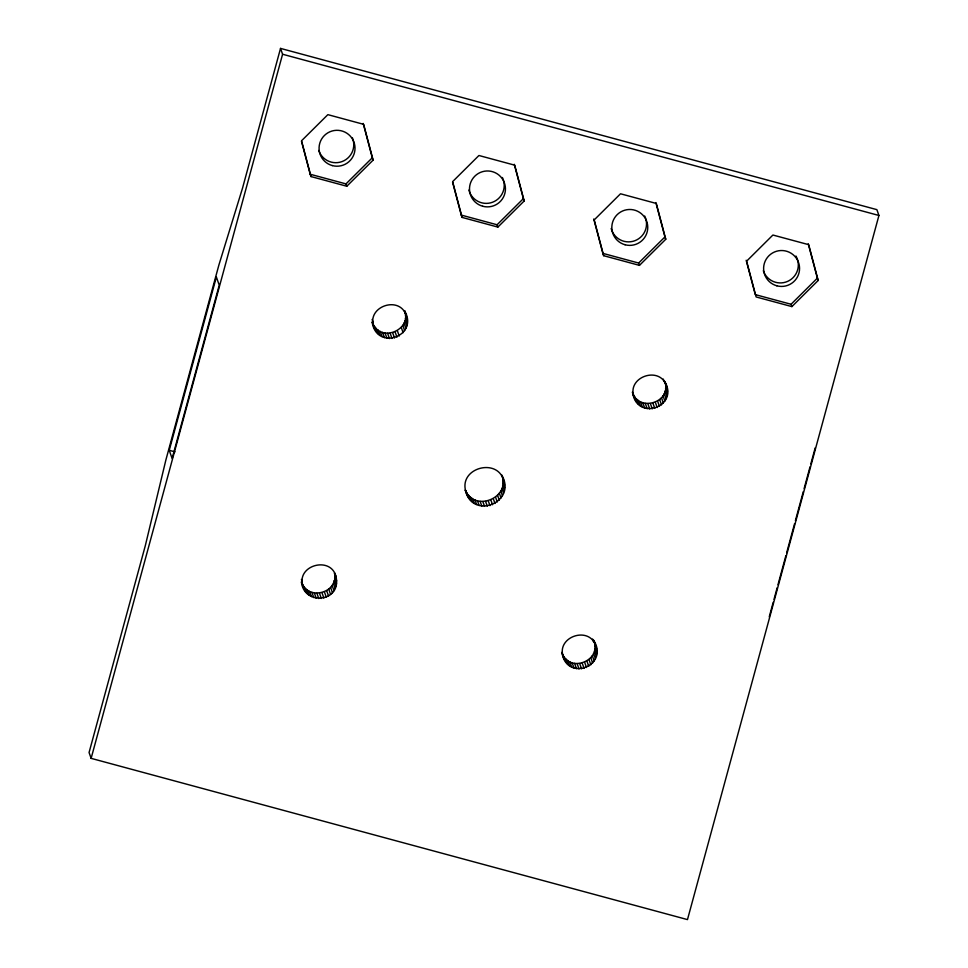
<?xml version="1.0" encoding="UTF-8"?>
<svg xmlns="http://www.w3.org/2000/svg" width="968" height="968" viewBox="0 0 968 968"><rect width="100%" height="100%" fill="white"/><g stroke="black" fill="none" stroke-linecap="round" stroke-linejoin="round"><path stroke-width="1.45" d="M373.128 324.183C381.719 342.781 412.138 329.483 404.503 310.607C419.58 336.271 376.213 351.505 372.111 321.836L374.979 329.435M303.274 587.08C294.683 564.925 332.823 554.821 336.319 578.319C340.373 602.399 303.589 605.581 301.423 581.816C307.171 601.479 339.211 592.985 334.468 573.068L336.319 578.319M373.963 327.087C365.831 306.578 400.05 294.72 406.354 315.87M562.662 654.525C571.277 673.099 601.685 659.946 594.037 640.961C609.029 665.633 567.369 682.016 562.118 653.497M632.346 392.197C638.081 411.848 670.11 403.366 665.379 383.449M632.806 393.504C637.489 421.08 678.653 406.826 665.185 382.287M467.084 494.902L465.426 490.231C474.635 512.895 511.419 497.419 501.654 474.986C517.844 502.089 472.106 520.808 465.281 490.014M169.243 450.314L216.372 276.993L219.24 285.173L172.123 458.493L169.243 450.314L175.026 451.874M280.526 48.4L242.532 188.131L218.901 264.99L165.879 459.981L145.333 545.601L89.068 752.523L91.125 758.355L687.474 919.6L878.932 215.477L876.875 209.645L280.526 48.4L282.583 54.244L91.125 758.355M769.257 616.81L773.214 602.253M774.013 599.337L777.183 587.685M777.97 584.769L785.895 555.644M786.681 552.728L794.607 523.603M795.394 520.687L803.319 491.562M804.105 488.646L810.047 466.794M810.845 463.878L815.201 447.857M301.484 141.304L310.196 174.24L345.975 183.908L372.293 157.784L363.194 123.42M346.798 186.243L373.116 160.119L363.641 124.328L327.862 114.647L301.544 140.771L311.018 176.575L346.798 186.243L345.975 183.908M452.564 182.153L461.276 215.09L497.068 224.77L523.373 198.646L514.274 164.282M497.879 227.093L524.184 200.969L514.71 165.177L478.93 155.497L452.625 181.621L462.099 217.413L497.879 227.093L497.068 224.77M593.759 218.998L602.858 253.362L638.638 263.042L664.943 236.918L655.856 202.554M639.461 265.377L665.766 239.253L656.292 203.449L620.512 193.781L594.207 219.905L603.681 255.697L639.461 265.377L638.638 263.042M746.171 260.259L755.294 294.623L791.074 304.267L817.367 278.131L808.244 243.767M791.897 306.602L818.19 280.466L808.691 244.674L772.9 235.03L746.618 261.166L756.117 296.958L791.897 306.602L791.074 304.267M282.583 54.244L878.932 215.477M666.577 386.232C660.273 365.081 626.054 376.939 634.197 397.449M595.889 646.213C589.585 625.062 555.366 636.92 563.497 657.429M334.057 580.655L336.005 585.93M502.864 480.309L504.522 484.992M502.9 483.056L504.558 487.727M502.561 485.779L504.219 490.449M501.847 488.416L503.493 493.087M500.759 490.933L502.416 495.616M499.343 493.281L501 497.951M497.613 495.41L499.258 500.081M495.592 497.274L497.249 501.944M493.341 498.835L494.999 503.505M490.897 500.069L492.543 504.751M488.296 500.964L489.953 505.635M485.597 501.472L487.255 506.155M482.863 501.618L484.52 506.288M480.128 501.363L481.786 506.046M477.454 500.746L479.112 505.417M474.901 499.754L476.559 504.425M472.505 498.423L474.163 503.094M470.327 496.765L471.973 501.436M468.391 494.829L470.049 499.5M466.745 492.627L468.403 497.31M817.367 278.131L818.19 280.466M664.943 236.918L665.766 239.253M664.641 381.247L667.23 388.7M663.286 379.081L664.205 381.707M665.657 385.99L667.509 391.241M665.548 388.543L667.4 393.794M665.064 391.06L666.916 396.311M664.217 393.468L666.069 398.719M663.007 395.731L664.859 400.982M661.483 397.775L663.334 403.039M659.668 399.578L661.519 404.842M657.599 401.103L659.45 406.354M602.858 253.362L603.681 255.697M655.336 402.289L657.187 407.54M652.916 403.124L654.767 408.375M650.399 403.596L652.238 408.847M647.834 403.68L649.685 408.944M645.293 403.39L647.144 408.641M642.825 402.724L644.664 407.976M640.477 401.696L642.328 406.947M638.311 400.329L640.163 405.58M636.375 398.659L638.227 403.91M634.718 396.711L636.569 401.962M632.612 392.355L635.214 399.796M593.481 639.921L596.542 648.681M592.585 639.061L593.517 641.699M594.969 645.971L596.82 651.222M594.86 648.524L596.712 653.775M594.376 651.04L596.227 656.292M593.529 653.448L595.38 658.7M592.319 655.711L594.17 660.962M590.795 657.768L592.646 663.019M588.98 659.571L590.831 664.822M586.91 661.083L588.762 666.335M584.636 662.269L586.487 667.521M582.216 663.104L584.067 668.368M579.699 663.576L581.55 668.827M577.146 663.673L578.997 668.924M574.605 663.37L576.456 668.634M572.124 662.705L573.976 667.956M569.789 661.676L571.64 666.928M567.623 660.309L569.474 665.573M565.687 658.639L567.538 663.891M564.017 656.691L565.869 661.955M561.924 652.335L564.513 659.777M372.293 157.784L373.116 160.119M404.406 310.897L407.008 318.339M405.435 315.629L407.286 320.88M404.842 320.698L406.693 325.95M403.995 323.106L405.846 328.358M402.785 325.369L404.636 330.62M401.26 327.426L403.111 332.677M397.376 330.741L399.227 335.993M395.101 331.927L396.953 337.179M392.681 332.762L394.533 338.026M390.164 333.234L392.016 338.485M387.611 333.331L389.463 338.582M385.07 333.028L386.922 338.292M382.59 332.363L384.441 337.614M380.255 331.334L382.106 336.586M378.089 329.967L379.94 335.218M376.153 328.297L378.004 333.549M372.111 319.452L373.031 322.078M374.483 326.349L376.334 331.613M310.196 174.24L311.018 176.575M334.734 573.225L335.666 575.851M334.746 575.609L336.598 580.861M334.638 578.162L336.489 583.426M332.097 585.35L333.948 590.601M330.572 587.407L332.423 592.658M328.757 589.209L330.596 594.461M326.688 590.722L328.539 595.973M324.413 591.908L326.264 597.171M321.993 592.755L323.844 598.006M319.476 593.215L321.328 598.478M316.923 593.311L318.774 598.563M314.37 593.021L316.221 598.272M311.902 592.343L313.753 597.607M309.566 591.315L311.406 596.578M307.401 589.948L309.252 595.211M305.464 588.278L307.316 593.529M301.423 579.433L302.343 582.058M303.795 586.342L305.646 591.593M301.701 581.974L304.291 589.427M523.373 198.646L524.184 200.969M461.276 215.09L462.099 217.413M405.423 318.206L407.177 323.433M333.391 583.111L335.146 588.35M504.098 482.282C499.331 456.497 457.489 467.58 466.104 492.349M352.437 137.928A17.981 17.956 -19.4 0 1 342.079 161.571A17.981 17.956 -19.4 0 1 318.762 150.476M795.95 256.036A17.981 17.956 -19.4 0 1 787.71 281.349A17.981 17.956 -19.4 0 1 763.304 270.701M644.7 216.021A17.981 17.956 -19.4 0 1 634.827 240.742A17.981 17.956 -19.4 0 1 611.171 228.533M502.392 177.519A17.981 17.956 -19.2 0 1 492.531 202.251A17.981 17.956 -19.2 0 1 468.875 190.043M332.326 165.588A17.981 17.956 -19.4 0 0 354.421 143.651A17.981 17.956 -19.4 0 0 324.365 135.532A17.981 17.956 -19.4 0 0 332.326 165.588M776.868 285.814A17.981 17.956 -19.4 0 0 798.963 263.877A17.981 17.956 -19.4 0 0 768.919 255.746A17.981 17.956 -19.4 0 0 776.868 285.814M625.074 244.759A17.981 17.956 -19.4 0 0 647.168 222.821A17.981 17.956 -19.4 0 0 617.124 214.702A17.981 17.956 -19.4 0 0 625.074 244.759M482.754 206.257A17.981 17.956 -19.2 0 0 504.848 184.319A17.981 17.956 -19.2 0 0 474.792 176.2A17.981 17.956 -19.2 0 0 482.754 206.257"/></g></svg>
